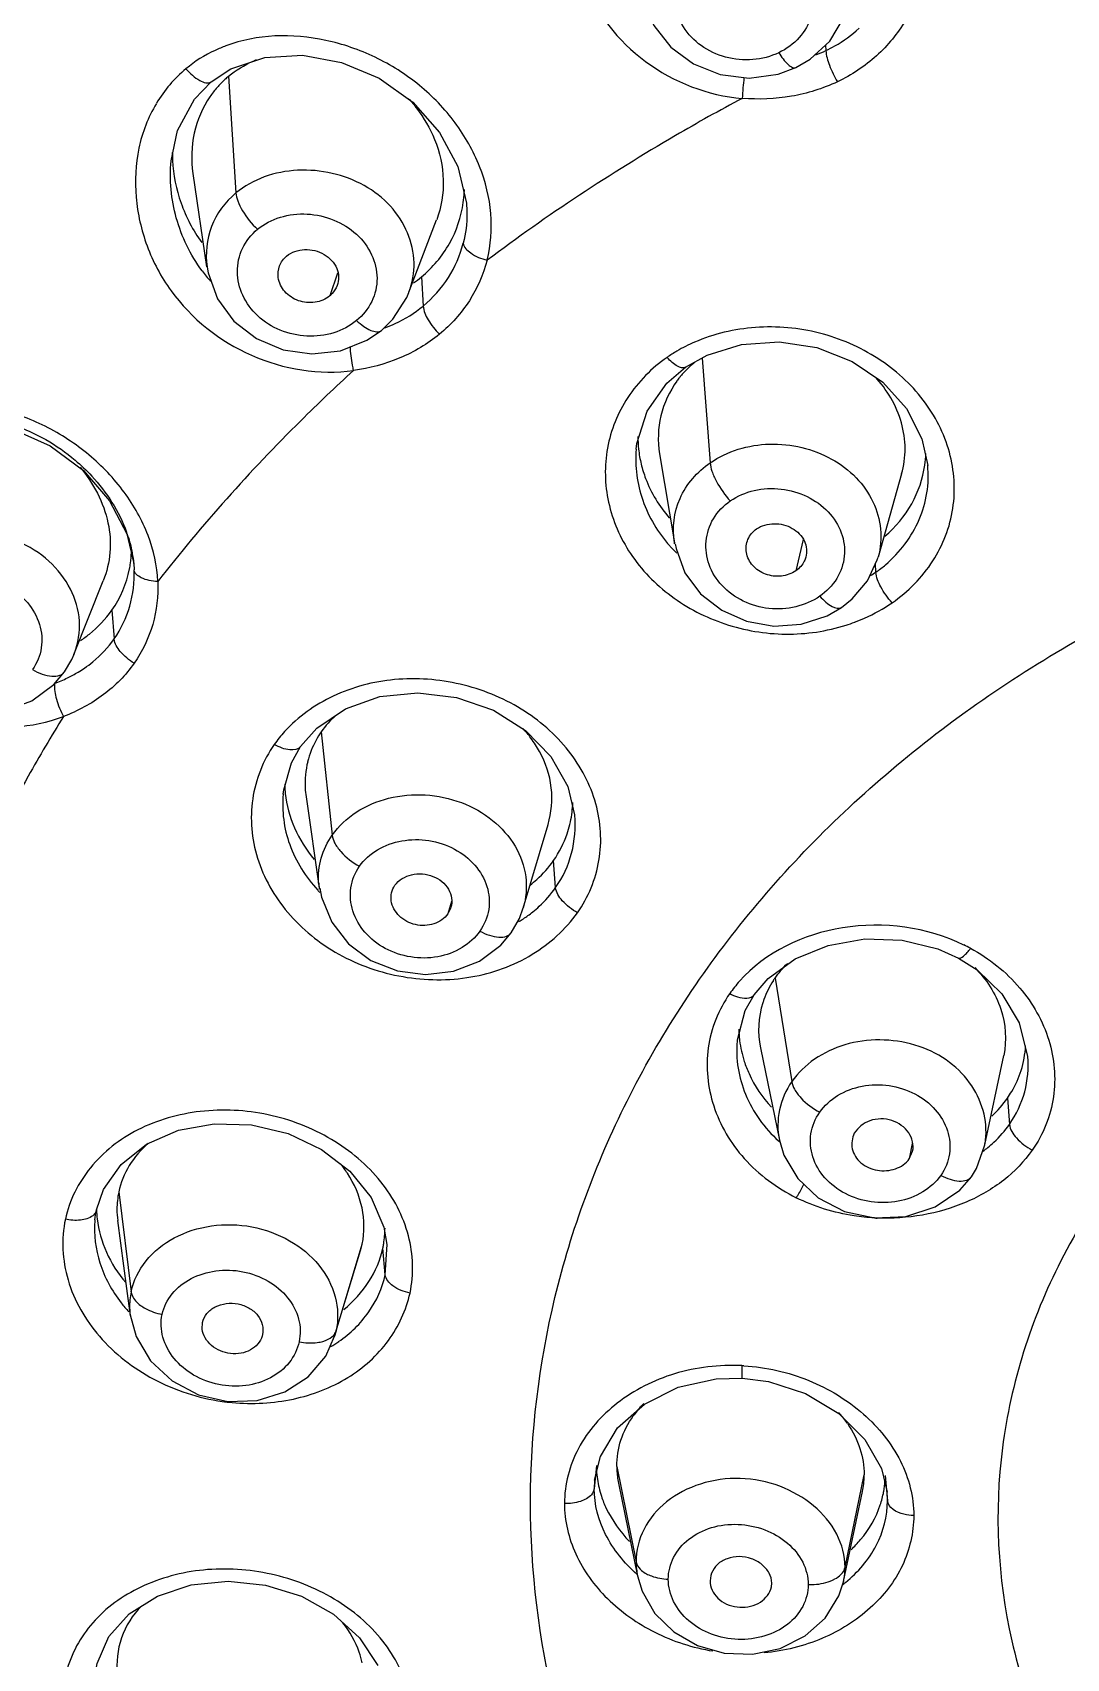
# Model space of a CAD drawing. Header units: millimetres. Extents: x 1122 to 8358, y -1894 to -296.
# Drawn here: x 7675.6 to 7690.47, y -608.92 to -585.55 of the extents above; entities that cross this region are included whole.
import ezdxf

# ---------------------------------------------------------------- set-up
doc = ezdxf.new("R2010")
doc.units = ezdxf.units.MM
doc.header["$LTSCALE"] = 3
doc.layers.add('DEF_LAYER_ASSEM_MEMBER', color=7, linetype='Continuous')

msp = doc.modelspace()

# ---------------------------------------------------------------- linework, layer by layer
at = {"layer": 'DEF_LAYER_ASSEM_MEMBER', "color": 7, "linetype": 'Continuous'}
for p, q in [((7678.452, -586.066), (7678.937, -585.903)), ((7678.166, -586.254), (7678.452, -586.066)), ((7677.59, -587.389), (7677.59, -587.388)), ((7677.905, -587.57), (7678.1, -588.916)), ((7681.011, -589.279), (7681.408, -588.236)), ((7678.108, -588.915), (7678.109, -588.92)), ((7678.109, -588.92), (7678.123, -589.001)), ((7681.012, -589.281), (7681.012, -589.279)), ((7684.989, -590.358), (7685.299, -590.184)), ((7684.989, -590.358), (7684.989, -590.358)), ((7684.279, -591.536), (7684.279, -591.536)), ((7684.616, -591.601), (7684.829, -592.88)), ((7688.472, -591.766), (7688.472, -591.766)), ((7688.096, -591.891), (7687.758, -593.086)), ((7676.706, -592.275), (7676.956, -592.753)), ((7676.956, -592.753), (7677.053, -593.18)), ((7684.831, -592.895), (7684.829, -592.88)), ((7684.839, -592.894), (7684.852, -592.962)), ((7677.052, -593.174), (7677.053, -593.18)), ((7677.053, -593.18), (7677.058, -593.267)), ((7676.194, -594.484), (7676.615, -593.425)), ((7687.026, -593.929), (7687.233, -593.809)), ((7676.195, -594.484), (7676.197, -594.48)), ((7676.059, -594.735), (7676.059, -594.735)), ((7679.453, -595.808), (7679.685, -595.547)), ((7679.453, -595.808), (7679.453, -595.809)), ((7679.201, -596.491), (7679.201, -596.495)), ((7679.531, -596.531), (7679.721, -597.846)), ((7683.396, -596.796), (7683.396, -596.792)), ((7682.653, -598.132), (7683.012, -596.928)), ((7679.721, -597.846), (7679.722, -597.857)), ((7681.615, -598.121), (7681.57, -598.213)), ((7682.482, -598.487), (7682.483, -598.487)), ((7685.977, -599.376), (7686.178, -599.144)), ((7685.732, -600.024), (7685.731, -600.042)), ((7686.066, -600.14), (7686.339, -601.468)), ((7689.295, -601.535), (7689.565, -600.249)), ((7689.289, -601.551), (7689.293, -601.535)), ((7688.207, -601.737), (7688.255, -601.625)), ((7689.099, -601.993), (7689.099, -601.992)), ((7676.517, -602.471), (7676.62, -602.177)), ((7680.467, -602.292), (7680.651, -602.72)), ((7676.495, -602.613), (7676.495, -602.62)), ((7676.822, -602.624), (7676.951, -603.6)), ((7680.651, -602.72), (7680.695, -602.969)), ((7680.315, -603.054), (7680.339, -602.96)), ((7680.697, -602.969), (7680.696, -602.958)), ((7679.943, -604.287), (7680.315, -603.054)), ((7676.951, -603.6), (7677.003, -603.993)), ((7678.037, -604.183), (7678.041, -604.088)), ((7678.906, -604.26), (7678.9, -604.283)), ((7687.567, -605.768), (7687.806, -606.189)), ((7683.681, -606.356), (7683.764, -606.012)), ((7687.806, -606.189), (7687.887, -606.529)), ((7683.682, -606.351), (7683.681, -606.356)), ((7684.025, -606.398), (7684.299, -607.734)), ((7687.261, -607.809), (7687.533, -606.518)), ((7687.887, -606.529), (7687.886, -606.525)), ((7684.299, -607.732), (7684.299, -607.734)), ((7686.223, -607.89), (7686.229, -607.835)), ((7687.262, -607.809), (7687.264, -607.801)), ((7679.927, -608.281), (7680.302, -608.622)), ((7680.302, -608.622), (7680.565, -609.02))]:
    msp.add_line(p, q, dxfattribs=at)
at = {"layer": 'DEF_LAYER_ASSEM_MEMBER', "color": 9, "linetype": 'Continuous'}
for p, q in [((7687.004, -585.725), (7687.007, -585.805)), ((7678.417, -586.174), (7678.523, -587.852)), ((7679.985, -589.005), (7679.872, -589.331)), ((7681.19, -589.059), (7681.216, -589.477)), ((7685.227, -590.225), (7685.342, -591.731)), ((7686.679, -592.835), (7686.575, -593.283)), ((7687.727, -593.301), (7687.72, -593.181)), ((7676.74, -593.851), (7676.772, -594.263)), ((7679.751, -595.597), (7679.908, -597.083)), ((7683.121, -597.837), (7683.091, -597.447)), ((7681.621, -598.035), (7681.57, -598.213)), ((7686.276, -599.137), (7686.517, -600.625)), ((7689.618, -600.864), (7689.647, -601.24)), ((7688.25, -601.515), (7688.207, -601.737)), ((7676.838, -602.211), (7677.016, -603.647)), ((7679.964, -604.208), (7680.339, -602.96)), ((7680.671, -603.401), (7680.697, -602.969)), ((7680.671, -603.401), (7680.636, -603.021)), ((7679.964, -604.208), (7679.943, -604.287)), ((7683.707, -606.146), (7683.676, -606.477)), ((7684, -606.156), (7684.278, -607.53)), ((7683.681, -606.356), (7683.676, -606.477)), ((7687.283, -607.606), (7687.558, -606.278)), ((7687.858, -606.289), (7687.892, -606.651)), ((7687.892, -606.651), (7687.887, -606.529))]:
    msp.add_line(p, q, dxfattribs=at)
at = {"layer": 'DEF_LAYER_ASSEM_MEMBER', "color": 7, "linetype": 'Continuous'}
for points in [[(7684.394, -585.078), (7684.534, -585.443), (7684.779, -585.756), (7685.104, -585.998), (7685.488, -586.151), (7685.905, -586.202), (7686.322, -586.144), (7686.574, -586.05)], [(7686.574, -586.05), (7686.782, -585.929), (7687.065, -585.668), (7687.262, -585.341), (7687.289, -585.271)], [(7678.937, -585.903), (7679.481, -585.873), (7680.043, -585.977), (7680.585, -586.204)], [(7677.59, -587.389), (7677.685, -586.952), (7677.926, -586.503), (7678.166, -586.254)], [(7680.585, -586.204), (7681.068, -586.547), (7681.453, -586.982), (7681.715, -587.473), (7681.838, -587.998)], [(7678.123, -589.001), (7678.257, -589.373), (7678.495, -589.697), (7678.819, -589.946), (7679.201, -590.106), (7679.614, -590.166), (7680.026, -590.12), (7680.408, -589.97), (7680.618, -589.827)], [(7680.618, -589.827), (7680.78, -589.668), (7680.98, -589.356), (7681.012, -589.281)], [(7685.299, -590.184), (7685.795, -590.032), (7686.333, -589.993), (7686.875, -590.075), (7687.384, -590.274)], [(7684.279, -591.536), (7684.289, -591.455), (7684.436, -590.989), (7684.719, -590.588), (7684.989, -590.358)], [(7687.384, -590.274), (7687.827, -590.573), (7688.168, -590.952), (7688.388, -591.387), (7688.471, -591.767)], [(7673.68, -591.262), (7674.182, -591.128), (7674.737, -591.121), (7675.307, -591.241), (7675.851, -591.487)], [(7675.851, -591.487), (7676.329, -591.842), (7676.706, -592.275)], [(7684.852, -592.962), (7684.981, -593.311), (7685.206, -593.614), (7685.51, -593.851), (7685.867, -594.009), (7686.257, -594.078), (7686.652, -594.051), (7687.026, -593.929)], [(7687.233, -593.809), (7687.385, -593.687), (7687.604, -593.428), (7687.746, -593.126), (7687.758, -593.086)], [(7673.289, -594.032), (7673.31, -594.156), (7673.447, -594.525), (7673.684, -594.851), (7674.006, -595.105), (7674.389, -595.268), (7674.8, -595.331), (7675.21, -595.292), (7675.588, -595.15), (7675.906, -594.916), (7676.059, -594.735)], [(7676.059, -594.735), (7676.163, -594.556), (7676.197, -594.48)], [(7679.685, -595.547), (7680.099, -595.268), (7680.595, -595.092), (7681.14, -595.037), (7681.696, -595.104), (7682.225, -595.285)], [(7682.225, -595.285), (7682.688, -595.577), (7683.054, -595.954), (7683.298, -596.385), (7683.394, -596.791)], [(7679.203, -596.492), (7679.21, -596.433), (7679.32, -596.045), (7679.453, -595.809)], [(7679.729, -597.845), (7679.754, -597.975), (7679.9, -598.333), (7680.142, -598.645), (7680.465, -598.885), (7680.846, -599.034), (7681.251, -599.087), (7681.654, -599.04), (7682.024, -598.895), (7682.334, -598.663), (7682.482, -598.487)], [(7682.483, -598.487), (7682.6, -598.28), (7682.655, -598.129)], [(7686.178, -599.144), (7686.565, -598.863), (7687.04, -598.668), (7687.567, -598.575), (7688.106, -598.592), (7688.616, -598.716), (7688.915, -598.85)], [(7688.915, -598.85), (7689.182, -599.021), (7689.537, -599.366), (7689.786, -599.783), (7689.906, -600.264)], [(7685.736, -600.024), (7685.847, -599.605), (7685.977, -599.376)], [(7677.238, -601.524), (7677.695, -601.325), (7678.211, -601.231), (7678.749, -601.246), (7679.273, -601.372), (7679.753, -601.6)], [(7676.62, -602.177), (7676.873, -601.816), (7677.238, -601.524)], [(7686.339, -601.468), (7686.404, -601.681), (7686.603, -602.018), (7686.896, -602.295), (7687.273, -602.493), (7687.706, -602.585), (7688.156, -602.563), (7688.58, -602.427), (7688.934, -602.184), (7689.099, -601.993)], [(7689.099, -601.992), (7689.173, -601.873), (7689.289, -601.551)], [(7679.753, -601.6), (7680.161, -601.912), (7680.467, -602.292)], [(7676.496, -602.613), (7676.51, -602.508), (7676.517, -602.471)], [(7677.003, -603.98), (7677.087, -604.289), (7677.297, -604.639), (7677.606, -604.928), (7677.987, -605.129), (7678.408, -605.223), (7678.831, -605.207), (7679.226, -605.087), (7679.564, -604.87), (7679.817, -604.57), (7679.943, -604.287)], [(7684.397, -605.262), (7684.885, -605.019), (7685.43, -604.896), (7685.803, -604.886)], [(7685.803, -604.886), (7686.183, -604.935), (7686.716, -605.111)], [(7683.764, -606.012), (7684.012, -605.604), (7684.397, -605.262)], [(7686.716, -605.111), (7687.192, -605.397), (7687.567, -605.768)], [(7676.989, -608.274), (7677.396, -608.02), (7677.88, -607.859), (7678.41, -607.805), (7678.949, -607.864), (7679.466, -608.024), (7679.927, -608.281)], [(7684.299, -607.732), (7684.364, -607.949), (7684.548, -608.269), (7684.819, -608.535), (7685.159, -608.729), (7685.545, -608.841), (7685.952, -608.858), (7686.349, -608.773), (7686.707, -608.594), (7686.996, -608.338), (7687.195, -608.019), (7687.264, -607.801)], [(7676.496, -609.181), (7676.53, -608.988), (7676.697, -608.603), (7676.989, -608.274)]]:
    msp.add_lwpolyline(points, dxfattribs=at)
for centre, radius, start, end in [((7679.404, -587.399), 1.574, 111.9909, 113.6108), ((7679.353, -587.293), 1.459, 138.9319, 145.6308), ((7679.324, -587.267), 1.42, 132.6073, 138.9294), ((7679.301, -587.243), 1.387, 129.5757, 132.5926), ((7679.678, -587.275), 2.07, 179.9112, 180.3775), ((7679.699, -587.275), 2.09, 180.3811, 182.9852), ((7680.124, -587.754), 1.686, 356.9491, 358.3563), ((7680.126, -587.754), 1.684, 351.9213, 356.9488), ((7680.094, -587.731), 1.721, 304.7337, 309.5398), ((7686.07, -591.44), 1.495, 129.175, 138.9564), ((7686.03, -591.403), 1.441, 141.3691, 143.9212), ((7686.031, -591.404), 1.442, 139.0352, 141.3697), ((7685.947, -591.355), 1.644, 179.9574, 186.2301), ((7686.016, -591.347), 1.713, 186.2427, 193.6182), ((7686.907, -591.553), 1.538, 352.0269, 358.4305), ((7675.084, -593.397), 1.983, 18.7783, 19.7296), ((7675.113, -593.387), 1.953, 17.6556, 18.7788), ((7675.419, -592.946), 1.604, 348.805, 351.8521), ((7675.395, -592.943), 1.628, 351.8606, 357.3349), ((7675.378, -592.942), 1.646, 357.3273, 357.7064), ((7675.373, -592.941), 1.651, 357.7068, 358.8477), ((7680.794, -596.334), 1.277, 151.139, 166.0814), ((7680.852, -596.367), 1.344, 145.0511, 151.1167), ((7681.367, -596.74), 1.75, 36.9483, 42.8904), ((7681.46, -596.671), 1.634, 28.8913, 36.9736), ((7680.781, -596.32), 1.557, 181.1871, 181.8883), ((7680.8, -596.319), 1.576, 181.8955, 185.9914), ((7681.845, -596.57), 1.523, 351.7716, 356.9509), ((7681.841, -596.57), 1.527, 356.9507, 358.3506), ((7681.847, -596.57), 1.522, 341.0306, 351.7564), ((7681.818, -596.558), 1.553, 325.0663, 340.9507), ((7687.361, -599.895), 1.323, 146.9914, 160.1872), ((7687.362, -599.896), 1.326, 145.061, 146.9851), ((7687.322, -599.882), 1.283, 162.2933, 191.6211), ((7687.342, -599.887), 1.303, 160.2241, 162.3383), ((7687.263, -599.85), 1.508, 180.8636, 182.7186), ((7687.285, -599.849), 1.53, 182.7234, 186.2953), ((7687.303, -599.847), 1.548, 186.2901, 186.9416), ((7687.359, -599.838), 1.605, 187.0128, 198.0455), ((7688.422, -600.026), 1.46, 342.5275, 356.5794), ((7678.804, -602.812), 1.583, 33.2969, 39.4634), ((7678.025, -602.464), 1.213, 167.9632, 179.8208), ((7677.998, -602.432), 1.48, 181.482, 186.4967), ((7678.043, -602.462), 1.231, 179.8821, 187.5435), ((7679.235, -602.725), 1.432, 350.669, 359.7021), ((7679.278, -602.731), 1.389, 347.9555, 350.1975), ((7679.269, -602.729), 1.398, 350.1956, 350.6299), ((7685.375, -606.247), 1.4, 137.1497, 144.397), ((7685.423, -606.291), 1.465, 134.8391, 137.1852), ((7685.97, -606.481), 1.643, 41.2842, 41.9132), ((7686.024, -606.435), 1.572, 34.4563, 41.3293), ((7685.069, -606.144), 1.363, 182.7354, 188.3896), ((7685.159, -606.156), 1.159, 180.0061, 182.4674), ((7685.22, -606.152), 1.22, 182.5295, 191.6453), ((7685.146, -606.131), 1.44, 188.435, 198.4135), ((7686.392, -606.276), 1.166, 348.0199, 359.1191), ((7686.438, -606.278), 1.121, 359.198, 359.9997), ((7686.526, -606.287), 1.333, 349.8984, 356.823), ((7686.497, -606.282), 1.362, 341.6275, 349.8881)]:
    msp.add_arc(centre, radius, start, end, dxfattribs=at)
at = {"layer": 'DEF_LAYER_ASSEM_MEMBER', "color": 9, "linetype": 'Continuous'}
for centre, radius, start, end in [((7686.16, -584.025), 1.971, 290.8155, 295.4499), ((7691.632, -586.788), 5.834, 174.1284, 177.0959), ((7679.894, -587.595), 2.311, 216.4813, 221.3113), ((7685.994, -592.057), 2.237, 120.292, 124.6195), ((7686.073, -592.193), 2.395, 113.5162, 120.2679), ((7686.207, -591.629), 1.941, 221.9214, 222.5293), ((7686.217, -591.621), 1.954, 222.5291, 222.9925), ((7686.25, -591.589), 2, 223.0032, 226.1508), ((7686.696, -591.813), 1.811, 301.8051, 304.7237), ((7686.69, -591.806), 1.82, 304.7359, 310.1936), ((7686.506, -591.578), 2.609, 287.678, 290.5358), ((7675.165, -594.071), 1.11, 338.361, 339.1406), ((7675.248, -593.075), 1.945, 296.063, 301.2129), ((7675.281, -593.13), 1.881, 301.2192, 304.4077), ((7675.226, -593.03), 1.995, 290.1744, 296.0641), ((7680.628, -596.871), 1.899, 137.7638, 144.8849), ((7680.797, -597.701), 1.086, 183.7608, 187.6831), ((7681.346, -596.376), 2.226, 222.2865, 223.4639), ((7681.583, -596.672), 1.937, 301.3836, 306.0085), ((7681.622, -596.727), 1.87, 306.0195, 308.7721), ((7687.709, -601.329), 2.96, 62.2781, 64.325), ((7687.2, -600.46), 1.921, 138.2926, 145.0722), ((7687.676, -599.995), 2.005, 227.7293, 228.3523), ((7688.179, -600.161), 1.825, 306.7338, 308.4419), ((7688.275, -601.344), 1.035, 349.4033, 353.0805), ((7688.197, -600.184), 1.796, 308.4451, 308.9713), ((7688.203, -600.191), 1.787, 308.9716, 309.3462), ((7687.87, -599.558), 3.032, 266.8653, 267.6006), ((7678.012, -603.86), 1.018, 167.9445, 181.217), ((7678.465, -602.566), 2.018, 217.9077, 222.7231), ((7678.016, -603.859), 1.022, 181.2854, 186.8174), ((7678.982, -602.874), 1.804, 300.1181, 304.3799), ((7685.665, -607.493), 2.788, 86.6374, 87.2691), ((7678.745, -602.259), 2.993, 261.927, 264.6976), ((7686.317, -607.606), 0.966, 349.5644, 359.994), ((7686.063, -606.307), 1.95, 307.5193, 308.4807), ((7686.317, -607.606), 0.966, 348.3772, 349.5477), ((7686.072, -606.319), 1.935, 308.4813, 308.923)]:
    msp.add_arc(centre, radius, start, end, dxfattribs=at)
for points, start_tangent, end_tangent in [([(7660.585, -605.209), (7660.704, -598.264), (7662.551, -591.488), (7666.049, -585.173), (7671.047, -579.588), (7677.33, -574.975), (7684.628, -571.53), (7700.988, -568.677)], (-0.108187, 0.994131), (0.999999, 0.001328)), ([(7700.988, -571.093), (7686.836, -573.294), (7680.373, -575.974), (7674.621, -579.595), (7669.778, -584.033), (7666.012, -589.135), (7663.453, -594.724), (7662.189, -600.608), (7662.264, -606.584), (7663.675, -612.445), (7666.373, -617.989), (7670.266, -623.025), (7675.218, -627.38), (7681.06, -630.902), (7694.58, -634.998)], (-1, 0), (0.990632, -0.136562)), ([(7700.988, -571.501), (7686.977, -573.68), (7680.577, -576.332), (7674.882, -579.917), (7670.086, -584.31), (7666.356, -589.36), (7663.821, -594.893), (7662.567, -600.718), (7662.638, -606.634), (7664.031, -612.437), (7666.699, -617.928), (7670.549, -622.916), (7675.449, -627.229), (7681.23, -630.72), (7694.612, -634.783)], (-1, 0), (0.990541, -0.137215)), ([(7660.5, -605.32), (7660.359, -600.266), (7661.142, -595.246), (7662.823, -590.383), (7665.369, -585.795), (7668.729, -581.551), (7672.796, -577.798), (7682.767, -571.98)], (-0.118024, 0.993011), (0.924076, 0.38221)), ([(7700.988, -572.612), (7687.034, -574.844), (7675.095, -581.217), (7670.439, -585.689), (7666.896, -590.811), (7664.595, -596.396), (7663.62, -602.241)], (-1, 0), (-0.050045, -0.998747)), ([(7664.129, -601.814), (7665.265, -596.175), (7667.652, -590.811), (7671.207, -585.908), (7675.806, -581.639), (7687.457, -575.571), (7700.988, -573.45)], (0.086035, 0.996292), (1, 0)), ([(7684.035, -582.152), (7683.61, -582.723), (7683.382, -583.396), (7683.351, -584.11), (7683.519, -584.811), (7684.413, -585.962), (7685.805, -586.492)], (-0.718581, -0.695443), (0.996619, -0.082163)), ([(7686.329, -585.836), (7685.957, -585.935), (7685.565, -585.899), (7685.214, -585.734), (7684.958, -585.464), (7684.833, -585.133), (7684.859, -584.788), (7685.029, -584.481), (7685.323, -584.259)], (-0.902531, -0.430625), (0.902541, 0.430603)), ([(7685.323, -584.259), (7685.696, -584.162), (7686.087, -584.202), (7686.438, -584.367), (7686.696, -584.635), (7686.823, -584.966), (7686.798, -585.311), (7686.625, -585.616), (7686.329, -585.836)], (0.902541, 0.430603), (-0.902531, -0.430625)), ([(7688.153, -585.372), (7687.735, -585.879), (7687.173, -586.254)], (-0.514936, -0.857229), (-0.901925, -0.431892)), ([(7682.134, -588.819), (7682.189, -588.149), (7682.028, -587.473), (7681.675, -586.843), (7681.161, -586.305), (7680.524, -585.901), (7679.815, -585.658), (7679.081, -585.595), (7678.38, -585.737)], (0.2504, 0.968142), (-0.936445, -0.350814)), ([(7687.007, -585.805), (7687.136, -585.738), (7687.484, -585.485)], (0.90225, 0.431214), (0.73797, 0.674834)), ([(7678.379, -585.739), (7678.224, -585.802), (7677.805, -586.067)], (-0.939236, -0.343271), (-0.766963, -0.641692)), ([(7686.329, -585.836), (7686.466, -586.007), (7686.528, -586.048), (7686.574, -586.05)], (0.538168, -0.842838), (0.902579, 0.430525)), ([(7687.007, -585.805), (7687.058, -586.015), (7687.174, -586.254)], (0.043596, -0.999049), (0.524722, -0.851274)), ([(7677.805, -586.067), (7677.381, -586.563)], (-0.774928, -0.63205), (-0.506136, -0.862453)), ([(7677.805, -586.067), (7677.899, -586.16), (7678.005, -586.235), (7678.166, -586.254)], (0.656823, -0.754045), (0.769979, 0.638069)), ([(7687.173, -586.254), (7686.511, -586.462), (7685.804, -586.492)], (-0.904215, -0.427078), (-0.99684, 0.079432)), ([(7677.379, -586.565), (7677.127, -587.209), (7677.088, -587.912), (7677.245, -588.612), (7677.59, -589.257), (7678.748, -590.185), (7680.216, -590.404)], (-0.514134, -0.85771), (0.9909, 0.134603)), ([(7685.804, -586.492), (7684.844, -587.027), (7682.134, -588.82)], (-0.882882, -0.469595), (-0.800005, -0.599993)), ([(7678.036, -588.969), (7677.666, -588.21), (7677.59, -587.389)], (-0.594597, 0.804024), (0.094237, 0.99555)), ([(7681.012, -589.279), (7681.085, -588.854), (7680.991, -588.427), (7680.745, -588.043), (7680.369, -587.746), (7679.907, -587.57), (7679.411, -587.526), (7678.931, -587.621), (7678.523, -587.852)], (0.353602, 0.935396), (-0.770599, -0.63732)), ([(7678.523, -587.852), (7678.172, -588.336), (7678.108, -588.915)], (-0.770961, -0.636882), (0.137033, -0.990566)), ([(7678.523, -587.852), (7678.549, -587.966), (7678.617, -588.108), (7678.834, -588.374)], (0.0626, -0.998039), (0.735277, -0.677767)), ([(7681.838, -587.998), (7681.845, -588.145), (7681.792, -588.575)], (0.083379, -0.996518), (-0.249591, -0.968351)), ([(7678.834, -588.374), (7679.162, -588.201), (7679.547, -588.155), (7679.931, -588.241), (7680.257, -588.445), (7680.475, -588.739), (7680.552, -589.078), (7680.476, -589.411), (7680.257, -589.686)], (0.770857, 0.637008), (-0.770841, -0.637028)), ([(7680.257, -589.686), (7679.93, -589.861), (7679.545, -589.91), (7679.161, -589.824), (7678.837, -589.618), (7678.621, -589.323), (7678.545, -588.984), (7678.617, -588.651), (7678.834, -588.374)], (-0.770841, -0.637028), (0.770858, 0.637008)), ([(7681.216, -589.477), (7681.578, -589.069), (7681.792, -588.575)], (0.770462, 0.637486), (0.248758, 0.968566)), ([(7681.792, -588.575), (7681.899, -588.714), (7682.134, -588.819)], (0.148427, -0.988923), (0.967773, -0.251826)), ([(7682.134, -588.82), (7681.88, -589.4), (7681.451, -589.882)], (-0.254575, -0.967053), (-0.769701, -0.638405)), ([(7680.663, -589.792), (7680.813, -589.73), (7681.216, -589.477)], (0.937657, 0.347563), (0.771194, 0.6366)), ([(7681.216, -589.477), (7681.287, -589.674), (7681.451, -589.882)], (0.0623, -0.998057), (0.720858, -0.693083)), ([(7681.451, -589.882), (7680.88, -590.224), (7680.216, -590.404)], (-0.77346, -0.633845), (-0.9905, -0.137514)), ([(7680.257, -589.686), (7680.361, -589.769), (7680.465, -589.827), (7680.618, -589.827)], (0.735302, -0.67774), (0.770466, 0.637481)), ([(7687.959, -593.743), (7688.545, -593.141), (7688.833, -592.387), (7688.783, -591.58), (7688.408, -590.829), (7687.756, -590.233), (7686.915, -589.867), (7685.995, -589.785), (7685.118, -589.998)], (0.821527, 0.57017), (-0.916679, -0.399625)), ([(7680.216, -590.404), (7680.2, -590.326), (7680.169, -590.061)], (-0.235711, 0.971823), (-0.037867, 0.999283)), ([(7684.724, -590.216), (7684.158, -590.793), (7683.866, -591.518), (7683.882, -592.297), (7684.198, -593.036), (7684.78, -593.643), (7685.555, -594.046), (7686.431, -594.193), (7687.298, -594.064)], (-0.822602, -0.568617), (0.952748, 0.30376)), ([(7684.989, -590.358), (7684.873, -590.342), (7684.797, -590.288), (7684.724, -590.216)], (-0.822429, -0.568867), (-0.668551, 0.743666)), ([(7680.216, -590.404), (7679.456, -591.125), (7677.4, -593.437)], (-0.739488, -0.673169), (-0.614585, -0.78885)), ([(7677.4, -593.437), (7677.26, -592.775), (7676.917, -592.154), (7676.41, -591.618), (7675.78, -591.205), (7675.076, -590.947), (7674.35, -590.86), (7673.652, -590.952), (7673.04, -591.237)], (-0.041961, 0.999119), (-0.821846, -0.56971)), ([(7684.279, -591.536), (7684.374, -592.269), (7684.763, -592.926)], (-0.091462, -0.995809), (0.668105, -0.744067)), ([(7685.342, -591.731), (7686.196, -591.462), (7686.659, -591.51), (7687.088, -591.676), (7687.442, -591.945), (7687.684, -592.293), (7687.794, -592.684), (7687.759, -593.082)], (0.821749, 0.56985), (-0.27228, -0.962218)), ([(7700.988, -621.733), (7694.013, -620.586), (7690.861, -619.195), (7688.099, -617.321), (7685.832, -615.039), (7684.148, -612.434), (7683.111, -609.609), (7682.76, -606.67), (7683.111, -603.731), (7684.148, -600.906), (7685.832, -598.301), (7688.099, -596.019), (7690.861, -594.146), (7694.013, -592.754), (7700.988, -591.607)], (-1, 0), (1, 0)), ([(7684.829, -592.88), (7684.91, -592.244), (7685.342, -591.731)], (-0.163767, 0.986499), (0.821829, 0.569734)), ([(7685.342, -591.731), (7685.368, -591.85), (7685.433, -591.998), (7685.633, -592.278)], (0.076097, -0.9971), (0.683966, -0.729514)), ([(7687.864, -593.195), (7688.349, -592.545), (7688.46, -592.163), (7688.471, -591.766)], (0.763832, 0.645416), (-0.095458, 0.995434)), ([(7685.633, -592.278), (7685.976, -592.129), (7686.364, -592.108), (7686.737, -592.216), (7687.041, -592.436), (7687.229, -592.737), (7687.272, -593.073), (7687.163, -593.394), (7686.919, -593.649)], (0.821772, 0.569817), (-0.821784, -0.569799)), ([(7672.332, -592.252), (7672.271, -592.93), (7672.422, -593.621), (7672.759, -594.267), (7673.256, -594.82), (7674.598, -595.476), (7676.044, -595.377)], (-0.253262, -0.967398), (0.9355, 0.353325)), ([(7686.919, -593.649), (7686.189, -593.824), (7685.514, -593.495), (7685.328, -593.193), (7685.285, -592.856), (7685.39, -592.534), (7685.633, -592.278)], (-0.821784, -0.569799), (0.821772, 0.569817)), ([(7676.202, -594.466), (7676.272, -594.005), (7676.143, -593.545), (7675.834, -593.146), (7675.385, -592.86), (7674.855, -592.729), (7674.315, -592.763), (7673.832, -592.955), (7673.473, -593.29)], (0.356073, 0.934458), (-0.572457, -0.819934)), ([(7673.854, -593.736), (7674.115, -593.499), (7674.469, -593.373), (7674.86, -593.374), (7675.23, -593.503), (7675.525, -593.741), (7675.698, -594.053), (7675.724, -594.391), (7675.598, -594.704)], (0.572727, 0.819746), (-0.572704, -0.819762)), ([(7676.772, -594.263), (7676.997, -593.791), (7677.058, -593.267)], (0.572306, 0.82004), (-0.040174, 0.999193)), ([(7677.4, -593.437), (7677.274, -593.421), (7677.162, -593.383), (7677.058, -593.267)], (-0.999225, 0.039358), (-0.102699, 0.994712)), ([(7687.96, -593.742), (7687.798, -593.515), (7687.727, -593.301)], (-0.683634, 0.729825), (-0.056397, 0.998408)), ([(7677.4, -593.437), (7677.327, -594.053), (7677.06, -594.611)], (0.038016, -0.999277), (-0.570888, -0.821028)), ([(7686.919, -593.649), (7687.008, -593.734), (7687.098, -593.795), (7687.233, -593.809)], (0.683959, -0.72952), (0.821669, 0.569965)), ([(7687.421, -594.021), (7687.563, -593.963), (7687.959, -593.743)], (0.936416, 0.350891), (0.826753, 0.562565)), ([(7676.344, -594.682), (7676.466, -594.591), (7676.772, -594.263)], (0.824949, 0.565208), (0.573072, 0.819505)), ([(7677.06, -594.611), (7676.86, -594.443), (7676.772, -594.263)], (-0.862239, 0.506501), (-0.077386, 0.997001)), ([(7675.598, -594.704), (7675.738, -594.767), (7675.877, -594.797), (7675.99, -594.785), (7676.059, -594.735)], (0.874377, -0.485247), (0.573672, 0.819085)), ([(7677.06, -594.611), (7676.619, -595.063), (7676.044, -595.377)], (-0.576114, -0.817369), (-0.933788, -0.357825)), ([(7683.435, -598.199), (7683.744, -597.446), (7683.699, -596.632), (7683.306, -595.872), (7682.625, -595.27), (7681.75, -594.914), (7680.805, -594.847), (7679.922, -595.085), (7679.222, -595.595)], (0.572583, 0.819847), (-0.671616, -0.740899)), ([(7675.914, -594.903), (7675.942, -595.128), (7676.044, -595.377)], (-0.096222, -0.99536), (0.492665, -0.870219)), ([(7676.044, -595.377), (7675.536, -596.237), (7674.274, -598.91)], (-0.528644, -0.848844), (-0.361658, -0.932311)), ([(7679.075, -595.779), (7678.764, -596.563), (7678.834, -597.412), (7679.269, -598.193), (7680.002, -598.793), (7680.926, -599.117), (7681.903, -599.121), (7682.784, -598.796), (7683.435, -598.199)], (-0.572889, -0.819633), (0.582759, 0.812645)), ([(7679.453, -595.809), (7679.3, -595.857), (7679.187, -595.831), (7679.075, -595.779)], (-0.571352, -0.820705), (-0.868134, 0.49633)), ([(7679.203, -596.495), (7679.296, -597.217), (7679.7, -597.873)], (-0.094978, -0.995479), (0.672828, -0.739799)), ([(7679.908, -597.083), (7680.253, -596.753), (7680.719, -596.552), (7681.245, -596.505), (7681.765, -596.615), (7682.215, -596.872), (7682.537, -597.242), (7682.69, -597.68), (7682.654, -598.129)], (0.572701, 0.819764), (-0.282619, -0.959232)), ([(7683.121, -597.837), (7683.35, -597.34), (7683.395, -596.796)], (0.57275, 0.81973), (-0.088335, 0.996091)), ([(7679.713, -597.772), (7679.75, -597.413), (7679.908, -597.083)], (-0.065384, 0.99786), (0.572793, 0.8197)), ([(7679.908, -597.083), (7679.943, -597.192), (7680.03, -597.318), (7680.3, -597.53)], (0.104996, -0.994473), (0.880716, -0.473645)), ([(7680.3, -597.53), (7680.559, -597.293), (7680.91, -597.165), (7681.298, -597.161), (7681.666, -597.284), (7681.959, -597.515), (7682.132, -597.82), (7682.158, -598.152), (7682.032, -598.462)], (0.572727, 0.819746), (-0.572748, -0.819732)), ([(7682.032, -598.462), (7681.775, -598.7), (7681.425, -598.831), (7681.037, -598.834), (7680.67, -598.71), (7680.378, -598.478), (7680.206, -598.172), (7680.176, -597.84), (7680.3, -597.53)], (-0.572748, -0.819731), (0.572727, 0.819746)), ([(7682.793, -598.185), (7682.885, -598.106), (7683.121, -597.837)], (0.779572, 0.626313), (0.572751, 0.81973)), ([(7683.435, -598.199), (7683.217, -598.026), (7683.121, -597.837)], (-0.880443, 0.474152), (-0.077375, 0.997002)), ([(7688.991, -598.662), (7687.245, -598.415), (7685.765, -599.182)], (-0.901268, 0.433262), (-0.664762, -0.747055)), ([(7682.032, -598.462), (7682.169, -598.521), (7682.304, -598.549), (7682.415, -598.536), (7682.482, -598.487)], (0.880714, -0.473648), (0.5732, 0.819415)), ([(7688.915, -598.85), (7688.984, -598.824), (7689.086, -598.709)], (0.881669, -0.471869), (0.586502, 0.809948)), ([(7689.086, -598.709), (7689.797, -599.281), (7690.212, -600.03), (7690.279, -600.845), (7689.975, -601.61)], (0.880316, -0.474387), (-0.572065, -0.820208)), ([(7685.624, -599.36), (7685.316, -600.141), (7685.394, -600.973), (7685.834, -601.731), (7686.581, -602.295)], (-0.573758, -0.819025), (0.89206, -0.451916)), ([(7685.624, -599.36), (7685.737, -599.407), (7685.977, -599.376)], (0.885856, -0.463961), (0.571596, 0.820536)), ([(7685.731, -600.042), (7685.851, -600.808), (7686.327, -601.478)], (-0.092925, -0.995673), (0.739974, -0.672635)), ([(7689.303, -601.469), (7689.268, -601.041), (7689.073, -600.641), (7688.735, -600.314), (7688.287, -600.101), (7687.783, -600.026), (7687.282, -600.096), (7686.844, -600.304), (7686.517, -600.625)], (0.120493, 0.992714), (-0.57263, -0.819814)), ([(7689.647, -601.24), (7689.866, -600.771), (7689.911, -600.263)], (0.572752, 0.819729), (-0.078786, 0.996892)), ([(7686.517, -600.625), (7686.34, -601.032), (7686.339, -601.468)], (-0.573014, -0.819546), (0.201242, -0.979542)), ([(7686.517, -600.625), (7686.557, -600.735), (7686.648, -600.86), (7686.918, -601.066)], (0.159806, -0.987148), (0.886988, -0.461792)), ([(7686.918, -601.066), (7687.176, -600.826), (7687.528, -600.691), (7687.918, -600.683), (7688.287, -600.802), (7688.581, -601.03), (7688.754, -601.332), (7688.784, -601.663), (7688.66, -601.973)], (0.572707, 0.81976), (-0.572728, -0.819746)), ([(7681.027, -603.665), (7681.004, -602.841), (7680.607, -602.066), (7679.897, -601.458), (7678.986, -601.102), (7678.01, -601.055), (7677.113, -601.319), (7676.432, -601.863), (7676.07, -602.603)], (0.207819, 0.978167), (-0.210287, -0.97764)), ([(7688.66, -601.973), (7688.4, -602.212), (7688.048, -602.344), (7687.657, -602.352), (7687.287, -602.235), (7686.992, -602.008), (7686.819, -601.706), (7686.792, -601.375), (7686.918, -601.066)], (-0.572727, -0.819746), (0.572706, 0.819761)), ([(7689.336, -601.573), (7689.423, -601.496), (7689.647, -601.24)], (0.773329, 0.634005), (0.572771, 0.819715)), ([(7689.647, -601.24), (7689.748, -601.436), (7689.975, -601.61)], (0.077375, -0.997002), (0.890635, -0.454719)), ([(7689.975, -601.61), (7689.564, -602.041), (7689.026, -602.357), (7687.743, -602.587)], (-0.573293, -0.81935), (-0.999123, 0.041868)), ([(7688.66, -601.973), (7688.793, -602.029), (7688.925, -602.055), (7689.032, -602.041), (7689.099, -601.993)], (0.886982, -0.461805), (0.575134, 0.818059)), ([(7686.581, -602.295), (7686.609, -602.251), (7686.691, -602.1)], (0.558558, 0.829465), (0.435826, 0.900031)), ([(7687.704, -602.585), (7687.412, -602.555), (7686.581, -602.295)], (-0.998504, 0.054687), (-0.896035, 0.443983)), ([(7676.517, -602.471), (7676.511, -602.493), (7676.464, -602.553)], (-0.209102, -0.977894), (-0.778778, -0.6273)), ([(7676.07, -602.603), (7676.109, -603.474), (7676.56, -604.285), (7677.342, -604.902), (7678.325, -605.222)], (-0.208292, -0.978067), (0.990088, -0.140446)), ([(7676.464, -602.553), (7676.287, -602.617), (7676.069, -602.603)], (-0.778778, -0.6273), (-0.974785, 0.223146)), ([(7676.495, -602.62), (7676.567, -603.231), (7676.872, -603.806)], (-0.088637, -0.996064), (0.613963, -0.789335)), ([(7677.016, -603.647), (7677.23, -603.204), (7677.636, -602.872), (7678.17, -602.7), (7678.751, -602.713), (7679.294, -602.912), (7679.716, -603.265), (7679.95, -603.72), (7679.964, -604.208)], (0.208664, 0.977987), (-0.208717, -0.977976)), ([(7677.462, -603.972), (7677.606, -603.677), (7677.878, -603.458), (7678.234, -603.346), (7678.623, -603.358), (7678.985, -603.494), (7679.267, -603.732), (7679.424, -604.038), (7679.432, -604.365)], (0.208679, 0.977984), (-0.208706, -0.977978)), ([(7680, -604.363), (7680.434, -603.936), (7680.671, -603.401)], (0.82525, 0.564768), (0.208709, 0.977978)), ([(7681.027, -603.665), (7680.78, -603.561), (7680.671, -603.401)], (-0.980631, 0.195865), (-0.090073, 0.995935)), ([(7677.016, -603.647), (7677.029, -603.695), (7677.152, -603.842)], (0.123197, -0.992382), (0.803353, -0.595503)), ([(7678.469, -605.239), (7679.349, -605.188), (7680.132, -604.88), (7680.715, -604.348), (7681.027, -603.665)], (0.995721, -0.092415), (0.22107, 0.975258)), ([(7677.152, -603.842), (7677.221, -603.886), (7677.462, -603.972)], (0.803353, -0.595503), (0.980753, -0.195252)), ([(7678.04, -627.922), (7672.152, -623.084), (7667.72, -617.28), (7664.968, -610.806), (7664.035, -603.987)], (-0.83663, 0.547769), (0, 1)), ([(7679.432, -604.365), (7679.291, -604.661), (7679.021, -604.882), (7678.665, -604.994), (7678.276, -604.98), (7677.915, -604.843), (7677.633, -604.604), (7677.473, -604.299), (7677.462, -603.972)], (-0.208706, -0.977978), (0.20868, 0.977984)), ([(7679.432, -604.365), (7679.693, -604.376), (7679.774, -604.359)], (0.980753, -0.195253), (0.962334, 0.271871)), ([(7679.774, -604.359), (7679.821, -604.343), (7679.926, -604.273)], (0.962334, 0.271871), (0.666516, 0.745491)), ([(7679.926, -604.273), (7679.939, -604.257), (7679.964, -604.208)], (0.666516, 0.745491), (0.288111, 0.957597)), ([(7685.798, -604.708), (7684.83, -604.826), (7684.008, -605.247), (7683.449, -605.899), (7683.248, -606.69)], (-0.99917, 0.040745), (0.001183, -0.999999)), ([(7685.798, -604.708), (7685.797, -604.782), (7685.797, -604.839), (7685.799, -604.874), (7685.803, -604.886)], (-0.022575, -0.999745), (0.99839, -0.056718)), ([(7685.829, -604.71), (7686.761, -604.922), (7687.547, -605.404), (7688.079, -606.081), (7688.271, -606.864)], (0.998279, -0.058648), (-0.00035, -1)), ([(7683.676, -606.477), (7683.636, -606.563), (7683.477, -606.66), (7683.248, -606.69)], (-0.092663, -0.995697), (-0.999185, 0.040365)), ([(7684.289, -607.705), (7683.84, -607.135), (7683.676, -606.477)], (-0.749099, 0.662458), (-0.000028, 1)), ([(7687.283, -607.606), (7687.163, -607.131), (7686.831, -606.725), (7686.346, -606.443), (7685.775, -606.33), (7685.202, -606.411), (7684.716, -606.666), (7684.392, -607.059), (7684.278, -607.53)], (-0.000008, 1), (0.000054, -1)), ([(7683.248, -606.69), (7683.41, -607.414), (7683.865, -608.055), (7684.548, -608.541), (7685.382, -608.81)], (-0.001337, -0.999999), (0.987104, -0.160081)), ([(7687.288, -607.824), (7687.732, -607.292), (7687.892, -606.651)], (0.77799, 0.628277), (0.000055, 1)), ([(7688.271, -606.864), (7688.129, -606.845), (7687.892, -606.651)], (-0.999581, 0.028959), (-0.092663, 0.995698)), ([(7688.271, -606.864), (7688.107, -607.579), (7687.646, -608.19), (7686.957, -608.627), (7686.119, -608.837)], (-0.00751, -0.999972), (-0.995844, -0.091079)), ([(7684.741, -607.779), (7684.818, -607.464), (7685.036, -607.204), (7685.361, -607.037), (7685.745, -606.99), (7686.128, -607.068), (7686.454, -607.26), (7686.674, -607.535), (7686.753, -607.855)], (-0.000028, 1), (0, -1)), ([(7681.027, -609.482), (7680.67, -608.714), (7679.99, -608.096), (7679.092, -607.721), (7678.115, -607.641), (7677.206, -607.869), (7676.498, -608.367), (7676.098, -609.067), (7676.07, -609.864)], (-0.214794, 0.976659), (0.204982, -0.978766)), ([(7684.278, -607.53), (7684.299, -607.732)], (-0.000077, -1), (0.200312, -0.979732)), ([(7684.278, -607.53), (7684.287, -607.561), (7684.357, -607.652)], (0.19854, -0.980093), (0.758576, -0.651584)), ([(7684.357, -607.652), (7684.426, -607.7)], (0.758576, -0.651584), (0.876913, -0.480649)), ([(7687.224, -607.711), (7687.246, -607.685), (7687.283, -607.606)], (0.702541, 0.711644), (0.202768, 0.979227)), ([(7684.426, -607.7), (7684.497, -607.732), (7684.741, -607.779)], (0.876913, -0.480649), (0.99929, -0.037674)), ([(7686.753, -607.855), (7686.674, -608.169), (7686.454, -608.428), (7686.128, -608.594), (7685.745, -608.644), (7685.361, -608.567), (7685.036, -608.376), (7684.818, -608.099), (7684.741, -607.779)], (0, -1), (-0.000028, 1)), ([(7686.753, -607.855), (7686.841, -607.854), (7687.101, -607.793)], (0.99929, -0.037686), (0.91054, 0.413421)), ([(7687.101, -607.793), (7687.137, -607.775), (7687.224, -607.711)], (0.91054, 0.413421), (0.702541, 0.711644))]:
    msp.add_spline(points, degree=3, dxfattribs=dict(at, start_tangent=start_tangent, end_tangent=end_tangent))
at = {"layer": 'DEF_LAYER_ASSEM_MEMBER', "color": 7, "linetype": 'Continuous'}
for points, start_tangent, end_tangent in [([(7663.289, -603.361), (7664.013, -597.283), (7666.158, -591.439), (7669.642, -586.053), (7674.331, -581.332), (7680.044, -577.458), (7686.561, -574.579), (7700.988, -572.208)], (0.000029, 1), (1, 0)), ([(7678.417, -586.174), (7678.773, -585.957)], (0.77083, 0.637041), (0.916273, 0.400554)), ([(7678.149, -586.469), (7677.924, -586.992), (7677.905, -587.57)], (-0.564671, -0.825316), (0.143143, -0.989702)), ([(7681.007, -586.499), (7681.121, -586.634), (7681.38, -587.083)], (0.677525, -0.7355), (0.375093, -0.926987)), ([(7681.38, -587.083), (7681.504, -587.666), (7681.41, -588.237)], (0.375093, -0.926987), (-0.353924, -0.935274)), ([(7677.612, -587.384), (7677.734, -587.997), (7678.031, -588.562)], (0.052019, -0.998646), (0.589438, -0.807813)), ([(7681.19, -589.059), (7681.594, -588.577), (7681.793, -587.99)], (0.770835, 0.637035), (0.140571, 0.990071)), ([(7679.251, -588.759), (7679.511, -588.666), (7679.792, -588.736), (7679.973, -588.936), (7680, -589.061), (7679.978, -589.184)], (0.770857, 0.637008), (-0.3551, -0.934828)), ([(7679.132, -589.069), (7679.151, -588.899), (7679.251, -588.759)], (-0.143206, 0.989693), (0.770857, 0.637008)), ([(7679.872, -589.331), (7679.661, -589.423), (7679.422, -589.4), (7679.226, -589.269), (7679.132, -589.069)], (-0.770843, -0.637025), (-0.143206, 0.989693)), ([(7679.978, -589.184), (7679.906, -589.299), (7679.872, -589.331)], (-0.3551, -0.934828), (-0.770843, -0.637025)), ([(7684.866, -590.555), (7684.635, -591.054), (7684.616, -591.601)], (-0.588885, -0.808217), (0.163751, -0.986502)), ([(7688.096, -591.891), (7688.146, -591.525), (7688.093, -591.156), (7687.708, -590.488)], (0.27225, 0.962227), (-0.692195, 0.72171)), ([(7674.344, -591.05), (7675.32, -591.185), (7676.211, -591.693)], (0.997914, 0.064556), (0.761884, -0.647713)), ([(7676.211, -591.693), (7676.449, -591.921), (7676.951, -592.727)], (0.761884, -0.647713), (0.337564, -0.941303)), ([(7684.351, -591.75), (7684.415, -591.956), (7684.757, -592.524)], (0.235064, -0.97198), (0.658304, -0.752752)), ([(7687.857, -592.786), (7688.241, -592.32), (7688.43, -591.766)], (0.758049, 0.652198), (0.139081, 0.990281)), ([(7676.281, -591.794), (7676.683, -592.594), (7676.711, -593.02), (7676.616, -593.425)], (0.646387, -0.76301), (-0.373966, -0.927442)), ([(7685.865, -593.019), (7685.887, -592.831), (7686.01, -592.681)], (-0.163651, 0.986518), (0.821772, 0.569817)), ([(7686.01, -592.681), (7686.262, -592.606), (7686.524, -592.673), (7686.698, -592.856), (7686.719, -593.087)], (0.821772, 0.569817), (-0.272188, -0.962244)), ([(7676.974, -592.795), (7677.001, -592.889), (7677.052, -593.174)], (0.303269, -0.952905), (0.095607, -0.995419)), ([(7686.575, -593.283), (7686.367, -593.359), (7686.139, -593.331), (7685.955, -593.207), (7685.865, -593.019)], (-0.821784, -0.569799), (-0.163651, 0.986518)), ([(7686.719, -593.087), (7686.697, -593.143), (7686.575, -593.283)], (-0.272188, -0.962244), (-0.821784, -0.569799)), ([(7676.74, -593.851), (7676.992, -593.257)], (0.572696, 0.819768), (0.194197, 0.980963)), ([(7676.286, -594.287), (7676.416, -594.192), (7676.74, -593.851)], (0.833862, 0.551973), (0.572697, 0.819767)), ([(7679.958, -595.363), (7679.751, -595.597)], (-0.741295, -0.671179), (-0.572728, -0.819746)), ([(7683.012, -596.928), (7683.058, -596.401), (7682.891, -595.882)], (0.285163, 0.958479), (-0.482182, 0.876071)), ([(7679.555, -596.027), (7679.519, -596.404), (7679.531, -596.531)], (-0.239624, -0.970866), (0.142574, -0.989784)), ([(7679.233, -596.483), (7679.365, -596.978), (7679.647, -597.431)], (0.104273, -0.994549), (0.637884, -0.770132)), ([(7700.988, -597.389), (7697.666, -597.794), (7694.627, -598.974), (7692.129, -600.829), (7690.386, -603.202), (7689.546, -605.889), (7689.681, -608.662), (7690.779, -611.284), (7692.747, -613.533)], (-1, 0), (0.76261, -0.646859)), ([(7682.755, -597.8), (7682.85, -597.72), (7683.091, -597.447)], (0.783355, 0.621575), (0.57275, 0.81973)), ([(7680.757, -598.028), (7680.808, -597.804)], (-0.142433, 0.989804), (0.572727, 0.819746)), ([(7680.808, -597.804), (7681.049, -597.652), (7681.205, -597.641), (7681.357, -597.675), (7681.581, -597.861), (7681.625, -597.989), (7681.614, -598.12)], (0.572727, 0.819746), (-0.285163, -0.958479)), ([(7681.57, -598.213), (7681.37, -598.357), (7681.104, -598.369), (7680.871, -598.244), (7680.757, -598.028)], (-0.572747, -0.819732), (-0.142433, 0.989804)), ([(7686.276, -599.137), (7686.453, -598.928)], (0.572704, 0.819762), (0.715911, 0.698191)), ([(7689.148, -598.987), (7689.522, -599.583), (7689.565, -600.249)], (0.708223, -0.705989), (-0.199283, -0.979942)), ([(7685.833, -600.335), (7685.902, -600.511), (7686.226, -600.995)], (0.309013, -0.951058), (0.680555, -0.732697)), ([(7689.618, -600.864), (7689.679, -600.769), (7689.815, -600.465)], (0.572761, 0.819722), (0.301296, 0.953531)), ([(7689.394, -601.12), (7689.618, -600.864)], (0.73159, 0.681745), (0.572764, 0.819721)), ([(7688.255, -601.625), (7688.254, -601.489), (7688.198, -601.361), (7687.955, -601.186), (7687.641, -601.188), (7687.511, -601.261), (7687.416, -601.367)], (0.206347, 0.978479), (-0.557105, -0.830442)), ([(7677.262, -601.513), (7676.99, -601.833), (7676.838, -602.211)], (-0.755129, -0.655576), (-0.20868, -0.977984)), ([(7687.416, -601.367), (7687.386, -601.592)], (-0.399188, -0.916869), (0.205943, -0.978564)), ([(7687.386, -601.592), (7687.512, -601.792), (7687.621, -601.86), (7687.748, -601.899), (7688.009, -601.878), (7688.207, -601.737)], (0.205943, -0.978564), (0.572727, 0.819746)), ([(7680.339, -602.96), (7680.337, -602.442), (7680.127, -601.943)], (0.208709, 0.977978), (-0.548531, 0.83613)), ([(7676.528, -602.6), (7676.66, -603.076), (7676.938, -603.514)], (0.11297, -0.993598), (0.646124, -0.763232)), ([(7680.074, -603.899), (7680.436, -603.5), (7680.636, -603.021)], (0.781758, 0.623582), (0.208709, 0.977978)), ([(7663.588, -603.518), (7664.552, -610.53), (7667.387, -617.172), (7671.941, -623.102), (7677.975, -628.022)], (0, -1), (0.839046, -0.54406)), ([(7678.041, -604.088), (7678.105, -603.959), (7678.226, -603.864), (7678.384, -603.816), (7678.554, -603.821), (7678.712, -603.881), (7678.835, -603.985), (7678.902, -604.118), (7678.906, -604.26)], (0.20868, 0.977984), (-0.208705, -0.977979)), ([(7678.9, -604.283), (7678.839, -604.396), (7678.733, -604.482), (7678.597, -604.53), (7678.446, -604.535), (7678.172, -604.417), (7678.037, -604.183)], (-0.288387, -0.957514), (-0.13044, 0.991456)), ([(7684, -606.156), (7684.06, -605.779), (7684.237, -605.432)], (-0.000031, 1), (0.581497, 0.813549)), ([(7687.321, -605.546), (7687.497, -605.901), (7687.558, -606.278)], (0.565032, -0.825069), (0, -1)), ([(7683.779, -606.586), (7683.849, -606.76), (7684.182, -607.235)], (0.315142, -0.949045), (0.693844, -0.720125)), ([(7687.37, -607.354), (7687.506, -607.209), (7687.79, -606.711)], (0.72558, 0.688138), (0.315049, 0.949075)), ([(7686.229, -607.835), (7686.19, -607.69), (7686.087, -607.567), (7685.936, -607.485), (7685.761, -607.454), (7685.589, -607.483), (7685.448, -607.566), (7685.364, -607.692), (7685.341, -607.837)], (0, 1), (0.020592, -0.999788)), ([(7685.341, -607.837), (7685.388, -607.964), (7685.481, -608.074), (7685.771, -608.181), (7686.065, -608.107), (7686.168, -608.011), (7686.223, -607.89)], (0.208239, -0.978078), (0.206002, 0.978552)), ([(7677.163, -608.164), (7676.877, -608.623), (7676.821, -609.15)], (-0.694536, -0.719458), (0.127282, -0.991867)), ([(7680.339, -608.978), (7680.297, -608.828), (7680.061, -608.403)], (-0.208651, 0.97799), (-0.61656, 0.787308))]:
    msp.add_spline(points, degree=3, dxfattribs=dict(at, start_tangent=start_tangent, end_tangent=end_tangent))

doc.saveas('drawing.dxf')
